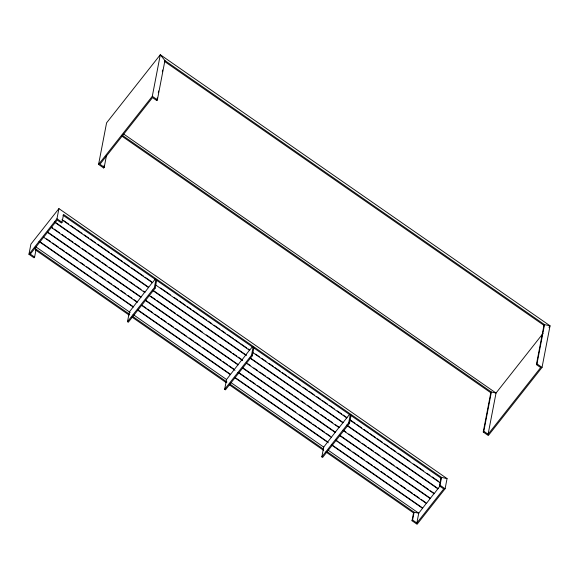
<?xml version="1.0" encoding="UTF-8"?>
<svg xmlns="http://www.w3.org/2000/svg" width="579" height="579" viewBox="0 0 579 579"><rect width="100%" height="100%" fill="white"/><g stroke="black" fill="none" stroke-linecap="round" stroke-linejoin="round"><path stroke-width="0.87" d="M34.993 247.848L36.108 249.259L34.595 257.083L34.023 257.814L28.95 254.282L30.904 244.135L58.92 208.614L447.06 478.601L445.106 488.748L417.09 524.277L412.016 520.745L413.529 512.922L414.101 512.191L418.747 513.204L426.499 503.108L426.426 503.469L335.907 440.503M34.595 257.083L30.325 254.116L30.644 252.48M28.95 254.282L56.966 218.761L58.92 208.614M30.325 254.116L57.191 220.049L61.461 223.016L62.04 222.293L63.545 214.462L441.545 477.393L447.06 478.601M106.406 155.889L104.22 167.23L103.641 167.961L98.575 164.429L106.579 122.857L160.303 54.723L550.05 325.825L542.045 367.404L488.314 435.538L483.241 432.006L490.804 392.75L491.376 392.019L496.029 393.04L543.008 333.461M103.641 167.961L104.148 165.341M98.575 164.429L152.299 96.302L160.303 54.723L164.928 60.578L544.528 324.624L550.05 325.825L548.928 327.251M104.22 167.23L99.95 164.262L152.523 97.59L156.793 100.565L157.3 97.945M158.306 92.712L158.646 90.968M162.337 71.774L162.677 70.03M156.793 100.565L157.372 99.834L164.928 60.578L164.356 61.309L543.956 325.355L536.393 364.611L540.67 367.578L488.09 434.25L483.82 431.275L491.376 392.019L122.162 135.197M156.728 280.041L155.158 288.197L128.299 322.257L127.496 321.7L129.378 311.922L137.129 301.818L134.162 299.756M43.591 237.18L137.057 302.187L137.129 301.818M137.057 302.187L144.801 292.091L143.317 291.056M51.27 227.446L144.728 292.453L144.801 292.091M144.728 292.453L152.48 282.357L152.407 282.718L61.91 219.774M127.496 321.7L154.361 287.64L155.932 279.483M253.899 347.632L252.328 355.788L225.463 389.848L224.666 389.291L226.548 379.513L241.971 359.675L238.287 357.12M241.971 359.675L241.899 360.044L249.643 349.948L249.578 350.309L155.375 284.788M224.666 389.291L251.525 355.231L253.095 347.074M351.069 415.223L349.499 423.379L322.633 457.439L321.83 456.882L323.719 447.097L339.142 427.266L335.487 424.725M339.142 427.266L339.07 427.635L349.484 414.426M321.83 456.882L348.696 422.822L350.266 414.665M412.016 520.745L412.595 520.014L414.101 512.191L327.215 451.75M412.595 520.014L416.866 522.989L418.747 513.204L328.235 450.245M426.426 503.469L434.17 493.373L430.465 490.789M342.84 430.255L434.098 493.742L434.17 493.373M434.098 493.742L440.199 485.723M439.461 485.955L440.966 478.124L441.545 477.393L440.033 485.224L439.461 485.955L443.731 488.922L416.866 522.989M488.09 434.25L496.029 393.04L123.472 133.887M536.393 364.611L536.972 363.88L544.528 324.624L543.956 325.355M152.407 282.718L155.693 278.55M249.578 350.309L252.314 346.835M483.241 432.006L483.82 431.275M152.299 96.302L157.372 99.834M536.972 363.88L542.045 367.404M121.583 135.927L490.804 392.75M62.966 215.193L440.966 478.124M63.466 220.44L68.662 224.051M70.884 225.6L75.335 228.698M76.819 229.725L82.008 233.337M84.237 234.886L88.688 237.983M90.172 239.011L95.361 242.63M97.59 244.172L109.453 252.43M110.936 253.464L122.806 261.715M124.29 262.75L129.479 266.362M131.708 267.911L143.578 276.161M145.061 277.196L151.734 281.835M160.636 288.031L170.284 294.74M173.997 297.324L177.702 299.9M179.186 300.935L185.866 305.582M187.35 306.609L191.063 309.193M192.546 310.228L199.219 314.867M200.703 315.902L206.638 320.028M208.122 321.063L211.834 323.647M214.064 325.195L219.998 329.321M221.482 330.356L225.188 332.932M227.417 334.481L233.351 338.614M234.835 339.641L239.286 342.739M240.77 343.774L246.705 347.899M248.188 348.934L249.672 349.969M255.614 354.095L259.32 356.678M261.549 358.227L266 361.318M268.967 363.388L273.418 366.478M274.902 367.513L280.098 371.125M282.32 372.673L286.771 375.771M288.255 376.806L293.452 380.417M295.681 381.966L300.132 385.064M303.099 387.127L307.55 390.224M309.034 391.252L314.231 394.871M316.452 396.42L320.904 399.51M322.387 400.545L327.584 404.156M329.806 405.705L334.264 408.803M337.231 410.866L341.682 413.963M343.166 414.998L346.872 417.575M350.584 420.159L355.036 423.256M356.519 424.284L361.716 427.903M363.938 429.444L368.389 432.542M369.872 433.577L375.814 437.702M377.298 438.737L382.487 442.349M384.717 443.898L389.168 446.995M390.651 448.03L395.848 451.642M398.07 453.191L409.939 461.449M413.652 464.025L423.3 470.734M427.005 473.318L429.973 475.381M432.202 476.93L438.882 481.576M252.574 352.394L346.807 417.944M349.774 420.007L440.293 482.973M56.966 218.761L62.04 222.293M440.033 485.224L445.106 488.748M154.361 287.64L155.158 288.197M251.525 355.231L252.328 355.788M348.696 422.822L349.499 423.379M55.179 222.213L148.637 287.22M153.088 290.318L246.582 355.347M250.287 357.931L343.036 422.446M346.749 425.022L438.006 488.502M54.368 222.061L148.571 287.589M152.277 290.166L245.764 355.202M250.222 358.292L342.963 422.808M347.414 425.905L437.941 488.871M51.343 227.077L52.827 228.112M54.31 229.139L59.499 232.751M61.729 234.3L66.172 237.397M67.656 238.425L72.853 242.036M75.075 243.585L79.526 246.683M82.493 248.746L86.944 251.843M88.428 252.878L93.617 256.49M95.846 258.031L100.297 261.129M101.781 262.164L106.97 265.775M109.199 267.324L113.65 270.415M115.134 271.45L121.062 275.575M122.545 276.61L127.742 280.222M129.964 281.77L134.415 284.861M135.899 285.896L141.095 289.507M150.735 296.216L155.186 299.314M156.67 300.342L168.547 308.6M170.031 309.635L175.22 313.246M177.449 314.795L181.9 317.893M183.384 318.928L189.319 323.053M190.802 324.088L202.672 332.346M206.385 334.923L216.032 341.632M219.738 344.216L223.451 346.792M224.934 347.827L231.614 352.473M233.098 353.508L236.804 356.085M247.935 363.829L250.164 365.378M253.87 367.954L257.583 370.538M259.805 372.087L265.747 376.212M267.23 377.247L270.936 379.824M273.165 381.373L279.1 385.505M280.583 386.533L284.289 389.117M286.518 390.666L292.453 394.791M293.937 395.826L298.388 398.924M301.355 400.986L305.068 403.57M307.297 405.119L311.748 408.217M314.715 410.279L318.421 412.856M320.65 414.405L326.585 418.537M328.069 419.565L332.52 422.663M343.651 430.407L345.88 431.956M348.848 434.018L353.299 437.116M354.782 438.151L359.972 441.763M362.201 443.311L366.652 446.409M368.135 447.437L373.332 451.048M375.554 452.597L380.005 455.695M382.972 457.757L387.431 460.855M388.914 461.89L394.104 465.502M396.333 467.05L400.784 470.148M402.267 471.176L407.464 474.794M409.686 476.343L414.137 479.434M415.621 480.469L421.555 484.601M423.039 485.629L428.236 489.241M149.179 295.551L242.673 360.579M246.379 363.163L339.128 427.678M47.5 231.94L140.965 296.955M145.416 300.052L238.164 364.567M242.615 367.665L335.364 432.173M339.815 435.27L430.335 498.237M47.435 232.309L140.892 297.324M145.343 300.414L238.092 364.929M242.543 368.027L335.292 432.542M339.743 435.64L430.262 498.606M46.631 238.874L50.344 241.45M52.566 242.999L58.501 247.132M59.984 248.159L64.435 251.257M65.919 252.292L71.854 256.417M73.338 257.445L77.789 260.543M80.756 262.605L84.462 265.189M86.684 266.738L91.135 269.828M94.102 271.891L97.815 274.475M100.037 276.024L105.233 279.635M107.455 281.184L111.906 284.275M113.39 285.309L118.579 288.921M120.808 290.47L125.259 293.567M128.227 295.63L131.932 298.207M142.318 305.43L146.031 308.014M147.515 309.048L152.704 312.66M154.933 314.209L159.384 317.306M160.868 318.334L166.064 321.946M168.286 323.495L173.483 327.113M175.705 328.655L180.163 331.753M181.647 332.787L186.836 336.399M189.065 337.948L193.516 341.045M195 342.08L200.196 345.692M202.418 347.241L214.288 355.499M215.772 356.526L220.968 360.138M223.197 361.687L227.648 364.784M229.132 365.819L234.321 369.431M238.78 372.529L248.42 379.238M249.904 380.273L255.1 383.884M257.329 385.433L261.78 388.531M263.264 389.558L268.453 393.17M270.683 394.719L282.552 402.977M284.036 404.012L295.905 412.27M299.618 414.846L303.331 417.43M304.815 418.465L311.488 423.104M312.971 424.139L316.684 426.723M318.168 427.751L324.848 432.397M326.332 433.432L330.037 436.009M335.972 440.141L338.201 441.69M339.685 442.718L345.62 446.85M347.103 447.878L350.816 450.462M353.038 452.011L358.98 456.136M360.464 457.171L364.169 459.748M366.398 461.297L372.333 465.429M373.817 466.457L378.268 469.555M381.235 471.624L385.686 474.715M387.17 475.75L391.621 478.847M394.589 480.91L398.301 483.494M400.53 485.043L405.72 488.654M407.949 490.203L412.4 493.301M413.884 494.328L419.08 497.94M421.302 499.489L425.753 502.586M141.508 305.285L234.994 370.314M237.962 372.377L331.456 437.406M39.828 241.675L133.286 306.689M137.737 309.779L230.485 374.295M234.936 377.392L327.685 441.907M332.136 445.005L422.656 507.971M39.017 241.53L133.221 307.051M137.672 310.149L230.413 374.664M234.871 377.761L328.358 442.79M331.326 444.853L422.59 508.34M35.92 246.907L130.181 312.479M133.112 314.513L226.592 379.542M231.043 382.639L323.784 447.147M129.674 314.346L36.108 249.259L35.529 249.99L129.103 315.077M132.649 316.409L226.961 382.017M229.928 384.08L323.502 449.166M132.07 317.14L226.382 382.748M229.356 384.811L323.668 450.419M325.897 451.967L413.529 512.922"/></g></svg>
